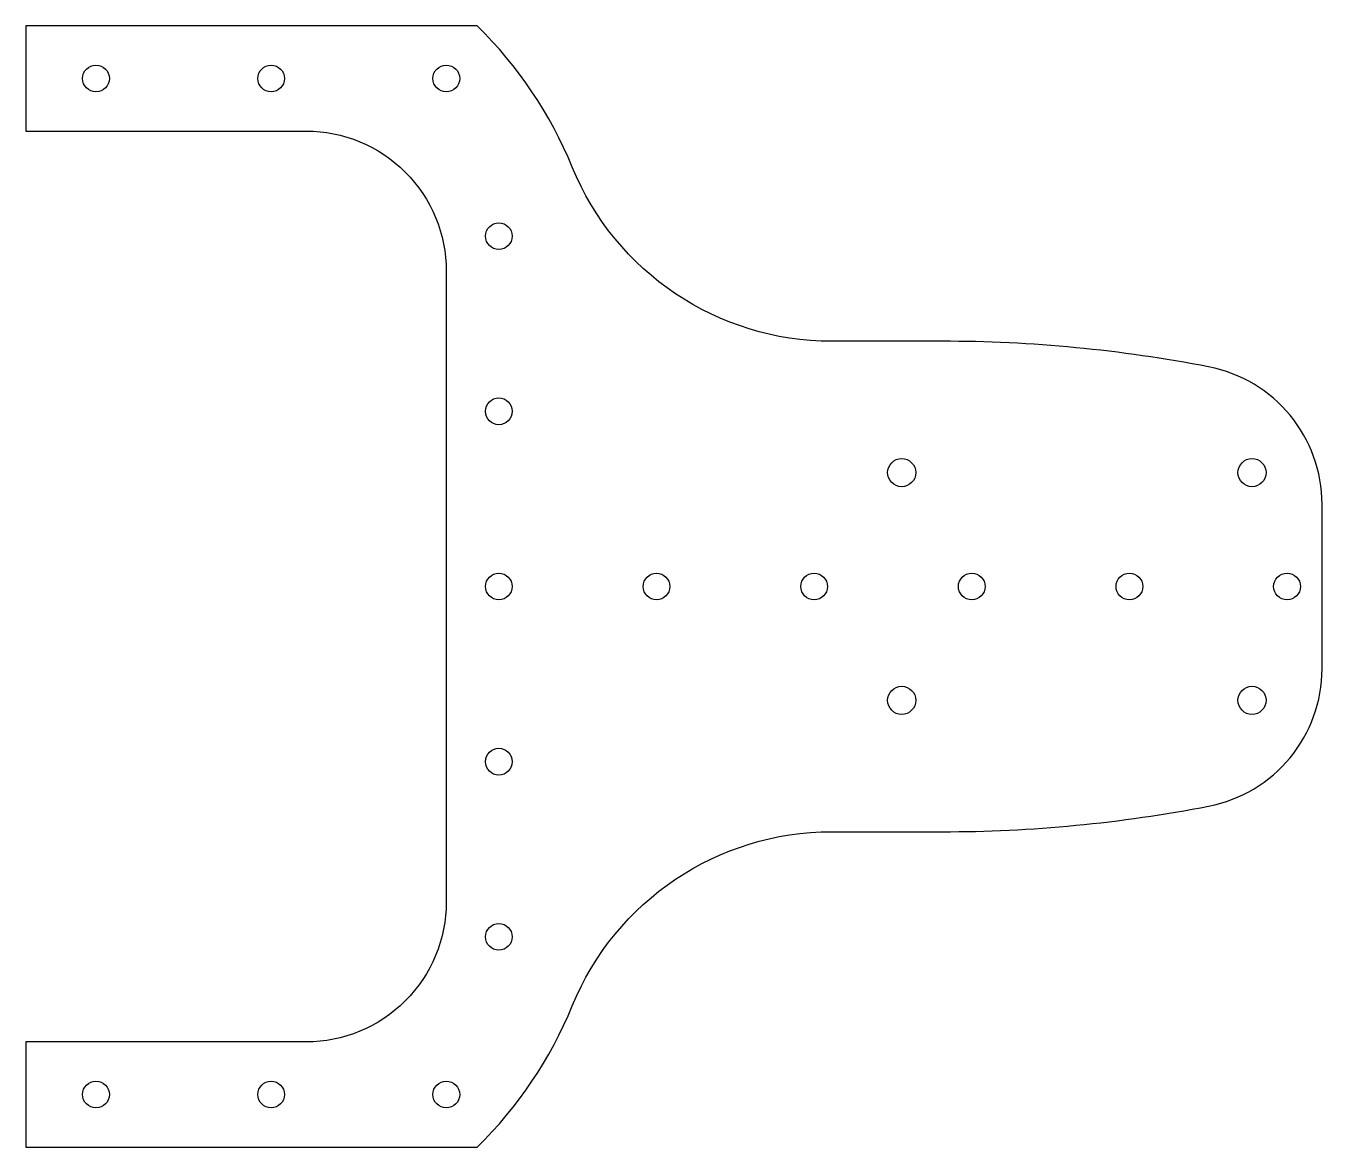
# Model space of a CAD drawing. Header units: inches. Extents: x -3 to 6.25, y -0.75 to 7.25.
import ezdxf

# ---------------------------------------------------------------- set-up
doc = ezdxf.new("R2010")
doc.units = ezdxf.units.IN
doc.header["$MEASUREMENT"] = 0

msp = doc.modelspace()

# ---------------------------------------------------------------- linework, layer by layer
msp.add_lwpolyline([(0.2205, -0.75, 0.102324), (0.8992, 0.258, -0.304442), (2.75, 1.5), (3.5372, 1.5, 0.047907), (5.4403, 1.6828, 0.359179), (6.25, 2.6645), (6.25, 3.8355, 0.359179), (5.4403, 4.8172, 0.047907), (3.5372, 5), (2.75, 5, -0.304442), (0.8992, 6.242, 0.102324), (0.2205, 7.25), (-3, 7.25), (-3, 6.5), (-1, 6.5, -0.414214), (0, 5.5), (0, 1, -0.414214), (-1, 0), (-3, 0), (-3, -0.75)], format="xyb", close=True)
for centre, radius in [((-2.5, 6.875), 0.0955), ((-1.25, 6.875), 0.0955), ((0, 6.875), 0.0955), ((0.375, 5.75), 0.0955), ((0.375, 4.5), 0.0955), ((3.25, 4.0625), 0.1005), ((5.75, 4.0625), 0.1005), ((0.375, 3.25), 0.0955), ((1.5, 3.25), 0.0955), ((2.625, 3.25), 0.0955), ((3.75, 3.25), 0.0955), ((4.875, 3.25), 0.0955), ((6, 3.25), 0.0955), ((3.25, 2.4375), 0.1005), ((5.75, 2.4375), 0.1005), ((0.375, 2), 0.0955), ((0.375, 0.75), 0.0955), ((-2.5, -0.375), 0.0955), ((-1.25, -0.375), 0.0955), ((0, -0.375), 0.0955)]:
    msp.add_circle(centre, radius)

doc.saveas('drawing.dxf')
